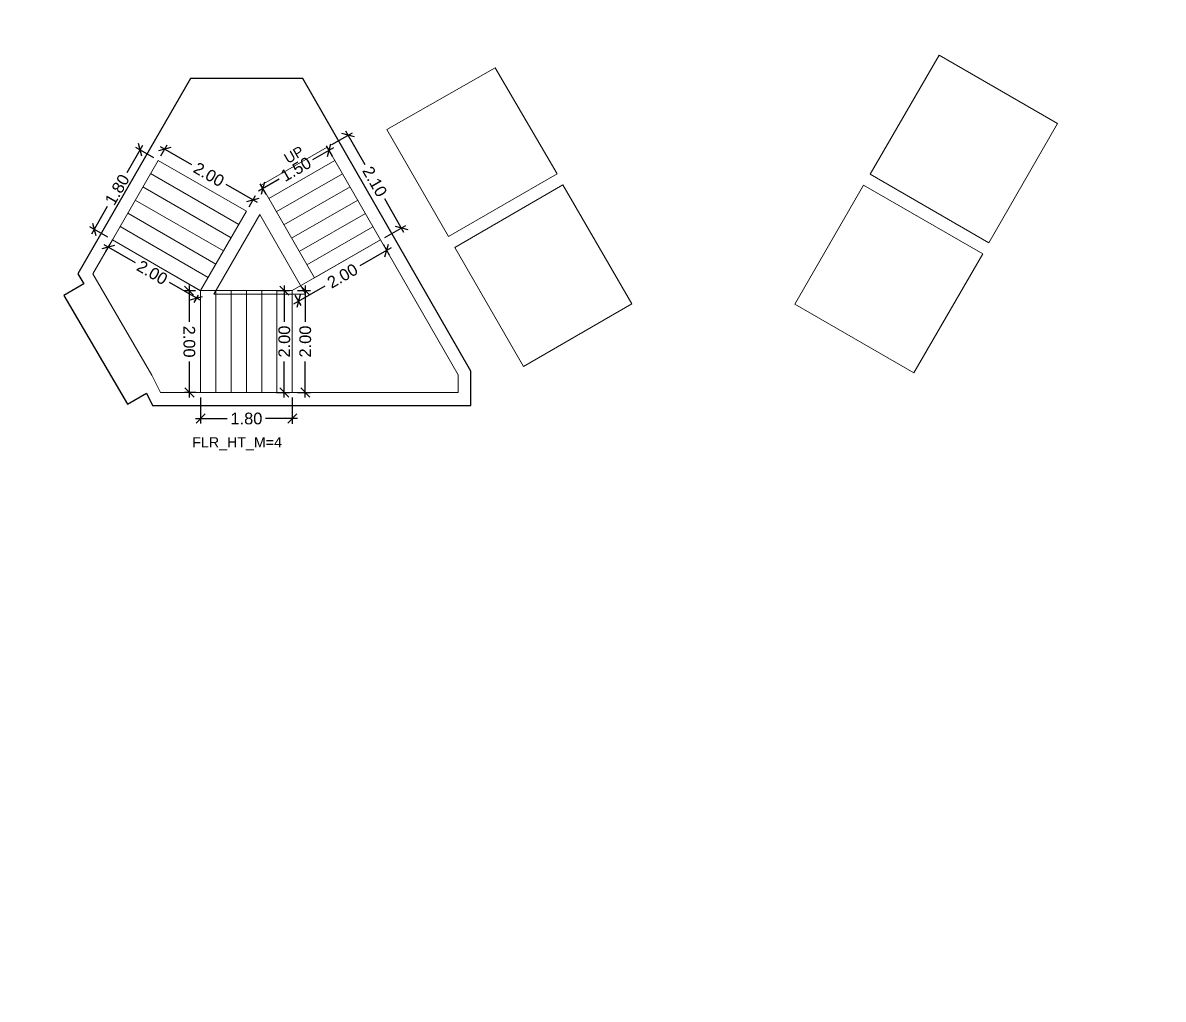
# Model space of a CAD drawing. Header units: metres. Extents: x 256329 to 886268, y -249371 to 355.
# Drawn here: x 282607.69 to 282630.09, y -691.63 to -672.46 of the extents above; entities that cross this region are included whole.
import ezdxf

# ---------------------------------------------------------------- set-up
doc = ezdxf.new("R2010")
doc.units = ezdxf.units.M
doc.header["$MEASUREMENT"] = 0
doc.header["$PDMODE"] = 35
doc.linetypes.add('CONTINOUS', pattern=[0])
doc.layers.get('0').update_dxf_attribs({"lineweight": 18})
doc.layers.get('Defpoints').update_dxf_attribs({"lineweight": 20})
doc.layers.add('A_TEXT', color=4, linetype='Continuous', lineweight=0, transparency=0.3)
for name, color, linetype, lineweight in [('BLK_1_FLR_3_LIFT_3', 1, 'Continuous', 0), ('BLK_1_FLR_3_LIFT_4', 1, 'Continuous', 0), ('BLK_1_FLR_3_LIFT_5', 1, 'Continuous', 0), ('BLK_1_FLR_3_LIFT_6', 1, 'Continuous', 0), ('BLK_1_FLR_3_STAIR_1_FLIGHT_1', 7, 'Continuous', 0), ('BLK_1_FLR_3_STAIR_1_FLIGHT_2', 7, 'Continuous', 0), ('BLK_1_FLR_3_STAIR_1_FLIGHT_3', 7, 'Continuous', 0), ('BLK_1_FLR_3_STAIR_1_LANDING_1', 7, 'Continuous', 0), ('BLK_1_FLR_3_STAIR_1_LANDING_2', 7, 'Continuous', 0)]:
    doc.layers.add(name, color=color, linetype=linetype, lineweight=lineweight)
doc.layers.add('BLK_1_FLR_3_STAIR_1', color=7, linetype='Continuous', plot=False)
doc.styles.add('Arial', font='arial.ttf')
doc.styles.get("Standard").update_dxf_attribs({"font": 'arial.ttf'})
doc.dimstyles.new('METRIC DIM', dxfattribs={"dimtxt": 0.23, "dimasz": 0.18, "dimexe": 0.1, "dimexo": 0.1, "dimgap": 0.09, "dimtad": 0, "dimzin": 0, "dimdsep": 46, "dimtxsty": 'Standard', "dimblk": 'OBLIQUE', "dimcen": 0, "dimdle": 0.1, "dimclrd": 147, "dimclre": 147, "dimclrt": 7, "dimadec": 0, "dimazin": 0, "dimtfac": 1, "dimtofl": 0, "dimtmove": 0, "dimatfit": 2, "dimfxl": 0.125, "dimtolj": 1, "dimtzin": 0, "dimarcsym": 0})

# ---------------------------------------------------------------- blocks, each defined once
blk = doc.blocks.new('_Oblique')
at = {"color": 0, "linetype": 'ByBlock', "lineweight": -2}
blk.add_line((-0.5, -0.5), (0.5, 0.5), dxfattribs=at)
blk = doc.blocks.new('*D745')
at = {"layer": 'BLK_1_FLR_3_STAIR_1_FLIGHT_1', "color": 147, "lineweight": -2, "transparency": 16777216}
for p, q in [((282613.759286, -674.849634), (282614.168409, -674.614541)), ((282614.031882, -674.577659), (282614.410392, -675.236366)), ((282615.177805, -676.571865), (282614.799295, -675.913158)), ((282614.805564, -676.670431), (282615.214687, -676.435338))]:
    blk.add_line(p, q, dxfattribs=at)
at = {"layer": 'Defpoints', "color": 0, "linetype": 'CONTINOUS', "transparency": 16777216}
for p in [(282613.672581, -674.899457, 0.042641), (282615.127983, -676.485161), (282614.718859, -676.720254, 0.042641)]:
    blk.add_point(p, dxfattribs=at)
at = {"layer": 'BLK_1_FLR_3_STAIR_1_FLIGHT_1', "color": 147, "linetype": 'CONTINOUS', "lineweight": -2, "transparency": 16777216, "xscale": 0.18, "yscale": 0.18, "zscale": 0.18}
for p, rotation in [((282614.081705, -674.664363), 119.882813), ((282615.127983, -676.485161), 299.882813)]:
    blk.add_blockref('_Oblique', p, dxfattribs=dict(at, rotation=rotation))
at = {"layer": 'BLK_1_FLR_3_STAIR_1_FLIGHT_1', "color": 7, "linetype": 'CONTINOUS', "transparency": 16777216, "insert": (282614.604844, -675.574762), "char_height": 0.23, "attachment_point": 5, "rotation": 299.8828126}
blk.add_mtext('\\A1;2.10', dxfattribs=at)
blk = doc.blocks.new('*D746')
at = {"layer": 'BLK_1_FLR_3_STAIR_1_FLIGHT_2', "color": 147, "lineweight": -2, "transparency": 16777216}
for p, q in [((282611.184731, -679.816709), (282611.184547, -680.32868)), ((282612.984731, -679.817356), (282612.984547, -680.329327)), ((282611.084583, -680.228644), (282611.707083, -680.228868)), ((282613.084583, -680.229363), (282612.462083, -680.22914))]:
    blk.add_line(p, q, dxfattribs=at)
at = {"layer": 'Defpoints', "color": 0, "linetype": 'CONTINOUS', "transparency": 16777216}
for p in [(282611.184767, -679.716709, 0.042641), (282612.984767, -679.717356, 0.042641), (282612.984583, -680.229327)]:
    blk.add_point(p, dxfattribs=at)
at = {"layer": 'BLK_1_FLR_3_STAIR_1_FLIGHT_2', "color": 147, "linetype": 'CONTINOUS', "lineweight": -2, "transparency": 16777216, "xscale": 0.18, "yscale": 0.18, "zscale": 0.18}
for p, rotation in [((282611.184583, -680.22868), 179.979403), ((282612.984583, -680.229327), 359.979403)]:
    blk.add_blockref('_Oblique', p, dxfattribs=dict(at, rotation=rotation))
at = {"layer": 'BLK_1_FLR_3_STAIR_1_FLIGHT_2', "color": 7, "linetype": 'CONTINOUS', "transparency": 16777216, "insert": (282612.084583, -680.229004), "char_height": 0.23, "attachment_point": 5, "rotation": 359.9794033}
blk.add_mtext('\\A1;1.80', dxfattribs=at)
blk = doc.blocks.new('*D747')
at = {"layer": 'BLK_1_FLR_3_STAIR_1_FLIGHT_3', "color": 147, "lineweight": -2, "transparency": 16777216}
for p, q in [((282610.393244, -674.887384), (282611.00917, -675.241528)), ((282610.402644, -675.071656), (282610.529782, -674.850538)), ((282612.301786, -675.984754), (282611.68586, -675.63061)), ((282612.137803, -676.069334), (282612.26494, -675.848217))]:
    blk.add_line(p, q, dxfattribs=at)
at = {"layer": 'Defpoints', "color": 0, "linetype": 'CONTINOUS', "transparency": 16777216}
for p in [(282610.352798, -675.158348, 0.042641), (282612.215095, -675.934908), (282612.087957, -676.156026, 0.042641)]:
    blk.add_point(p, dxfattribs=at)
at = {"layer": 'BLK_1_FLR_3_STAIR_1_FLIGHT_3', "color": 147, "linetype": 'CONTINOUS', "lineweight": -2, "transparency": 16777216, "xscale": 0.18, "yscale": 0.18, "zscale": 0.18}
for p, rotation in [((282610.479936, -674.93723), 150.102044), ((282612.215095, -675.934908), 330.102044)]:
    blk.add_blockref('_Oblique', p, dxfattribs=dict(at, rotation=rotation))
at = {"layer": 'BLK_1_FLR_3_STAIR_1_FLIGHT_3', "color": 7, "linetype": 'CONTINOUS', "transparency": 16777216, "insert": (282611.347515, -675.436069), "char_height": 0.23, "attachment_point": 5, "rotation": 330.1020442}
blk.add_mtext('\\A1;2.00', dxfattribs=at)
blk = doc.blocks.new('*D748')
at = {"layer": 'BLK_1_FLR_3_STAIR_1_FLIGHT_1', "color": 147, "lineweight": -2, "transparency": 16777216}
for p, q in [((282613.772227, -675.072866), (282613.656888, -674.872147)), ((282613.793416, -674.909029), (282613.383736, -675.144441)), ((282612.319437, -675.756016), (282612.729116, -675.520603)), ((282612.471657, -675.820207), (282612.356319, -675.619488))]:
    blk.add_line(p, q, dxfattribs=at)
at = {"layer": 'Defpoints', "color": 0, "linetype": 'CONTINOUS', "transparency": 16777216}
for p in [(282613.706711, -674.958852), (282613.822049, -675.15957, 0.042641), (282612.52148, -675.906912, 0.042641)]:
    blk.add_point(p, dxfattribs=at)
at = {"layer": 'BLK_1_FLR_3_STAIR_1_FLIGHT_1', "color": 147, "linetype": 'CONTINOUS', "lineweight": -2, "transparency": 16777216, "xscale": 0.18, "yscale": 0.18, "zscale": 0.18}
for p, rotation in [((282613.706711, -674.958852), 29.88281300000001), ((282612.406142, -675.706193), 209.882813)]:
    blk.add_blockref('_Oblique', p, dxfattribs=dict(at, rotation=rotation))
at = {"layer": 'BLK_1_FLR_3_STAIR_1_FLIGHT_1', "color": 7, "linetype": 'CONTINOUS', "transparency": 16777216, "insert": (282613.056426, -675.332522), "char_height": 0.23, "attachment_point": 5, "rotation": 29.8828126}
blk.add_mtext('\\A1;1.50', dxfattribs=at)
blk = doc.blocks.new('*D749')
at = {"layer": 'BLK_1_FLR_3_STAIR_1_LANDING_2', "color": 147, "lineweight": -2, "transparency": 16777216}
for p, q in [((282611.084768, -677.717157), (282610.857488, -677.718174)), ((282610.95704, -677.617727), (282610.960217, -678.327543)), ((282610.966889, -679.817924), (282610.963711, -679.108108)), ((282611.093721, -679.717356), (282610.866442, -679.718373))]:
    blk.add_line(p, q, dxfattribs=at)
at = {"layer": 'Defpoints', "color": 0, "linetype": 'CONTINOUS', "transparency": 16777216}
for p in [(282611.184767, -677.716709, 0.042641), (282610.966441, -679.717925), (282611.19372, -679.716908, 0.042641)]:
    blk.add_point(p, dxfattribs=at)
at = {"layer": 'BLK_1_FLR_3_STAIR_1_LANDING_2', "color": 147, "linetype": 'CONTINOUS', "lineweight": -2, "transparency": 16777216, "xscale": 0.18, "yscale": 0.18, "zscale": 0.18}
for p, rotation in [((282610.957487, -677.717726), 90.256477), ((282610.966441, -679.717925), 270.256477)]:
    blk.add_blockref('_Oblique', p, dxfattribs=dict(at, rotation=rotation))
at = {"layer": 'BLK_1_FLR_3_STAIR_1_LANDING_2', "color": 7, "linetype": 'CONTINOUS', "transparency": 16777216, "insert": (282610.961964, -678.717826), "char_height": 0.23, "attachment_point": 5, "rotation": 270.2564771}
blk.add_mtext('\\A1;2.00', dxfattribs=at)
blk = doc.blocks.new('*D750')
at = {"layer": 'BLK_1_FLR_3_STAIR_1_LANDING_2', "color": 147, "lineweight": -2, "transparency": 16777216}
for p, q in [((282609.282835, -676.812322), (282609.897249, -677.166899)), ((282609.403109, -676.803976), (282609.319464, -676.948917)), ((282611.187733, -677.911634), (282610.573319, -677.557057)), ((282611.134783, -677.803321), (282611.051138, -677.948263))]:
    blk.add_line(p, q, dxfattribs=at)
at = {"layer": 'Defpoints', "color": 0, "linetype": 'CONTINOUS', "transparency": 16777216}
for p in [(282609.369447, -676.862305), (282609.453093, -676.717364, 0.042641), (282611.184767, -677.716709, 0.042641)]:
    blk.add_point(p, dxfattribs=at)
at = {"layer": 'BLK_1_FLR_3_STAIR_1_LANDING_2', "color": 147, "linetype": 'CONTINOUS', "lineweight": -2, "transparency": 16777216, "xscale": 0.18, "yscale": 0.18, "zscale": 0.18}
for p, rotation in [((282609.369447, -676.862305), 150.01084), ((282611.101121, -677.861651), 330.01084)]:
    blk.add_blockref('_Oblique', p, dxfattribs=dict(at, rotation=rotation))
at = {"layer": 'BLK_1_FLR_3_STAIR_1_LANDING_2', "color": 7, "linetype": 'CONTINOUS', "transparency": 16777216, "insert": (282610.235284, -677.361978), "char_height": 0.23, "attachment_point": 5, "rotation": 330.0108404}
blk.add_mtext('\\A1;2.00', dxfattribs=at)
blk = doc.blocks.new('*D751')
at = {"layer": 'BLK_1_FLR_3_STAIR_1_LANDING_1', "color": 147, "lineweight": -2, "transparency": 16777216}
for p, q in [((282614.925158, -676.878557), (282614.309804, -677.232156)), ((282614.768682, -676.806958), (282614.888277, -677.015084)), ((282613.017657, -677.974658), (282613.633011, -677.621059)), ((282613.034589, -677.803414), (282613.154184, -678.011539))]:
    blk.add_line(p, q, dxfattribs=at)
at = {"layer": 'Defpoints', "color": 0, "linetype": 'CONTINOUS', "transparency": 16777216}
for p in [(282614.718859, -676.720254, 0.042641), (282614.838454, -676.928379), (282612.984767, -677.716709, 0.042641)]:
    blk.add_point(p, dxfattribs=at)
at = {"layer": 'BLK_1_FLR_3_STAIR_1_LANDING_1', "color": 147, "linetype": 'CONTINOUS', "lineweight": -2, "transparency": 16777216, "xscale": 0.18, "yscale": 0.18, "zscale": 0.18}
for p, rotation in [((282614.838454, -676.928379), 29.88281300000001), ((282613.104361, -677.924835), 209.882813)]:
    blk.add_blockref('_Oblique', p, dxfattribs=dict(at, rotation=rotation))
at = {"layer": 'BLK_1_FLR_3_STAIR_1_LANDING_1', "color": 7, "linetype": 'CONTINOUS', "transparency": 16777216, "insert": (282613.971408, -677.426607), "char_height": 0.23, "attachment_point": 5, "rotation": 29.8828126}
blk.add_mtext('\\A1;2.00', dxfattribs=at)
blk = doc.blocks.new('*D752')
at = {"layer": 'BLK_1_FLR_3_STAIR_1_LANDING_1', "color": 147, "lineweight": -2, "transparency": 16777216}
for p, q in [((282613.084767, -677.716709), (282613.340417, -677.716709)), ((282613.240417, -677.616709), (282613.240417, -678.326423)), ((282613.240417, -679.816709), (282613.240417, -679.106995)), ((282613.084767, -679.716709), (282613.340417, -679.716709))]:
    blk.add_line(p, q, dxfattribs=at)
at = {"layer": 'Defpoints', "color": 0, "linetype": 'CONTINOUS', "transparency": 16777216}
for p in [(282612.984767, -677.716709, 0.042641), (282612.984767, -679.716709, 0.042641), (282613.240417, -679.716709)]:
    blk.add_point(p, dxfattribs=at)
at = {"layer": 'BLK_1_FLR_3_STAIR_1_LANDING_1', "color": 147, "linetype": 'CONTINOUS', "lineweight": -2, "transparency": 16777216, "xscale": 0.18, "yscale": 0.18, "zscale": 0.18}
for p, rotation in [((282613.240417, -677.716709), 90), ((282613.240417, -679.716709), 270)]:
    blk.add_blockref('_Oblique', p, dxfattribs=dict(at, rotation=rotation))
at = {"layer": 'BLK_1_FLR_3_STAIR_1_LANDING_1', "color": 7, "linetype": 'CONTINOUS', "transparency": 16777216, "insert": (282613.240417, -678.716709), "char_height": 0.23, "attachment_point": 5, "rotation": 90}
blk.add_mtext('\\A1;2.00', dxfattribs=at)
blk = doc.blocks.new('*D753')
at = {"layer": 'BLK_1_FLR_3_STAIR_1_FLIGHT_3', "color": 147, "lineweight": -2, "transparency": 16777216}
for p, q in [((282610.046852, -674.866329), (282609.735704, -675.405489)), ((282610.266186, -675.108364), (282609.910257, -674.902958)), ((282609.04718, -676.598569), (282609.358328, -676.05941)), ((282609.366481, -676.66738), (282609.010552, -676.461974))]:
    blk.add_line(p, q, dxfattribs=at)
at = {"layer": 'Defpoints', "color": 0, "linetype": 'CONTINOUS', "transparency": 16777216}
for p in [(282610.352798, -675.158348, 0.042641), (282609.097164, -676.511957), (282609.453093, -676.717364, 0.042641)]:
    blk.add_point(p, dxfattribs=at)
at = {"layer": 'BLK_1_FLR_3_STAIR_1_FLIGHT_3', "color": 147, "linetype": 'CONTINOUS', "lineweight": -2, "transparency": 16777216, "xscale": 0.18, "yscale": 0.18, "zscale": 0.18}
for p, rotation in [((282609.996869, -674.952941), 60.01084000000001), ((282609.097164, -676.511957), 240.01084)]:
    blk.add_blockref('_Oblique', p, dxfattribs=dict(at, rotation=rotation))
at = {"layer": 'BLK_1_FLR_3_STAIR_1_FLIGHT_3', "color": 7, "linetype": 'CONTINOUS', "transparency": 16777216, "insert": (282609.547016, -675.732449), "char_height": 0.23, "attachment_point": 5, "rotation": 60.0108404}
blk.add_mtext('\\A1;1.80', dxfattribs=at)
blk = doc.blocks.new('*D796')
at = {"layer": 'BLK_1_FLR_3_STAIR_1_FLIGHT_2', "color": 147, "lineweight": -2, "transparency": 16777216}
for p, q in [((282612.673163, -677.716709), (282612.928814, -677.716709)), ((282612.828814, -677.616709), (282612.828814, -678.326423)), ((282612.828814, -679.816709), (282612.828814, -679.106995)), ((282612.673163, -679.716709), (282612.928814, -679.716709))]:
    blk.add_line(p, q, dxfattribs=at)
at = {"layer": 'Defpoints', "color": 0, "linetype": 'CONTINOUS', "transparency": 16777216}
for p in [(282612.573163, -677.716709, 0.042641), (282612.573163, -679.716709, 0.042641), (282612.828814, -679.716709)]:
    blk.add_point(p, dxfattribs=at)
at = {"layer": 'BLK_1_FLR_3_STAIR_1_FLIGHT_2', "color": 147, "linetype": 'CONTINOUS', "lineweight": -2, "transparency": 16777216, "xscale": 0.18, "yscale": 0.18, "zscale": 0.18}
for p, rotation in [((282612.828814, -677.716709), 90), ((282612.828814, -679.716709), 270)]:
    blk.add_blockref('_Oblique', p, dxfattribs=dict(at, rotation=rotation))
at = {"layer": 'BLK_1_FLR_3_STAIR_1_FLIGHT_2', "color": 7, "linetype": 'CONTINOUS', "transparency": 16777216, "insert": (282612.828814, -678.716709), "char_height": 0.23, "attachment_point": 5, "rotation": 90}
blk.add_mtext('\\A1;2.00', dxfattribs=at)

msp = doc.modelspace()

# ---------------------------------------------------------------- linework, layer by layer
at = {"color": 5, "linetype": 'CONTINOUS'}
for points in [[(282611.442171, -677.785009), (282612.345362, -676.224325)], [(282613.242171, -677.785009), (282612.345362, -676.224325)], [(282611.442171, -677.785009), (282613.242171, -677.785009)]]:
    msp.add_lwpolyline(points, close=True, dxfattribs=at)
at = {"layer": 'BLK_1_FLR_3_LIFT_3', "color": 1, "linetype": 'ByBlock', "lineweight": 9, "elevation": 0.159638}
msp.add_lwpolyline([(282616.968994, -673.340624), (282614.841901, -674.554059), (282616.051286, -676.650877), (282618.184265, -675.419272)], close=True, dxfattribs=at)
at = {"layer": 'BLK_1_FLR_3_LIFT_4', "color": 1, "linetype": 'ByBlock', "lineweight": 9, "elevation": 0.042641}
msp.add_lwpolyline([(282619.649254, -677.978236), (282618.297293, -675.641101), (282616.17598, -676.866879), (282617.527941, -679.204014)], close=True, dxfattribs=at)
at = {"layer": 'BLK_1_FLR_3_LIFT_5', "color": 1, "linetype": 'ByBlock', "lineweight": 9, "elevation": 0.042641}
msp.add_lwpolyline([(282626.541339, -676.994206), (282624.203004, -675.644321), (282622.853119, -677.982656), (282625.191454, -679.332541)], close=True, dxfattribs=at)
at = {"layer": 'BLK_1_FLR_3_LIFT_6', "color": 2, "linetype": 'ByBlock', "lineweight": 9, "elevation": 0.124096}
msp.add_lwpolyline([(282625.684897, -673.093525), (282628.011101, -674.436407), (282626.661216, -676.774742), (282624.332452, -675.430382)], close=True, dxfattribs=at)
at = {"layer": 'BLK_1_FLR_3_STAIR_1', "color": 7, "linetype": 'CONTINOUS'}
msp.add_lwpolyline([(282613.190298, -673.551718), (282610.987505, -673.551718), (282608.775943, -677.383931), (282608.889074, -677.579731), (282608.500549, -677.809492), (282609.74624, -679.947673), (282610.122114, -679.731282), (282610.241848, -679.969989), (282616.49359, -679.971553), (282616.493758, -679.300601)], close=True, dxfattribs=at)
at = {"layer": 'BLK_1_FLR_3_STAIR_1_FLIGHT_1', "color": 3, "linetype": 'CONTINOUS'}
for p, q in [((282612.372012, -675.646798), (282613.672581, -674.899457)), ((282612.52148, -675.906912), (282613.822049, -675.15957)), ((282612.670948, -676.167026), (282613.971518, -675.419684)), ((282612.820417, -676.42714), (282614.120986, -675.679798)), ((282612.969885, -676.687254), (282614.270454, -675.939912)), ((282613.119353, -676.947367), (282614.419923, -676.200026)), ((282613.268822, -677.207481), (282614.569391, -676.46014)), ((282613.41829, -677.467595), (282614.718859, -676.720254))]:
    msp.add_line(p, q, dxfattribs=at)
at = {"layer": 'BLK_1_FLR_3_STAIR_1_FLIGHT_1', "color": 7, "linetype": 'CONTINOUS'}
msp.add_lwpolyline([(282612.372012, -675.646798), (282613.672581, -674.899457), (282614.718859, -676.720254), (282613.41829, -677.467595)], close=True, dxfattribs=at)
at = {"layer": 'BLK_1_FLR_3_STAIR_1_FLIGHT_2', "color": 3, "linetype": 'CONTINOUS'}
for p, q in [((282611.184767, -677.716709), (282611.184767, -679.716709)), ((282611.484767, -677.716709), (282611.484767, -679.716709)), ((282611.784767, -677.716709), (282611.784767, -679.716709)), ((282612.084767, -677.716709), (282612.084767, -679.716709)), ((282612.384767, -677.716709), (282612.384767, -679.716709)), ((282612.684767, -677.716709), (282612.684767, -679.716709)), ((282612.984767, -677.716709), (282612.984767, -679.716709))]:
    msp.add_line(p, q, dxfattribs=at)
at = {"layer": 'BLK_1_FLR_3_STAIR_1_FLIGHT_2', "color": 7, "linetype": 'CONTINOUS'}
msp.add_lwpolyline([(282611.184767, -677.716709), (282612.984767, -677.716709), (282612.984767, -679.716709), (282611.184767, -679.716709)], close=True, dxfattribs=at)
at = {"layer": 'BLK_1_FLR_3_STAIR_1_FLIGHT_3', "color": 3, "linetype": 'CONTINOUS'}
for p, q in [((282612.087957, -676.156026), (282610.352798, -675.158348)), ((282611.934521, -676.417529), (282610.202847, -675.418184)), ((282611.78457, -676.677365), (282610.052896, -675.67802)), ((282611.634619, -676.937201), (282609.902946, -675.937856)), ((282611.484668, -677.197037), (282609.752995, -676.197692)), ((282611.334718, -677.456873), (282609.603044, -676.457528)), ((282611.184767, -677.716709), (282609.453093, -676.717364))]:
    msp.add_line(p, q, dxfattribs=at)
at = {"layer": 'BLK_1_FLR_3_STAIR_1_FLIGHT_3', "ltscale": 0.05}
msp.add_lwpolyline([(282612.087957, -676.156026), (282611.184767, -677.716709), (282609.453093, -676.717364), (282610.352798, -675.158348), (282612.087957, -676.156026)], dxfattribs=at)
at = {"layer": 'BLK_1_FLR_3_STAIR_1_LANDING_1', "color": 7, "linetype": 'CONTINOUS'}
msp.add_lwpolyline([(282612.984767, -677.716709), (282614.718859, -676.720254), (282616.240422, -679.36817), (282616.240335, -679.71817), (282612.984767, -679.716709), (282612.984767, -677.716709)], dxfattribs=at)
at = {"layer": 'BLK_1_FLR_3_STAIR_1_LANDING_2', "color": 7, "linetype": 'CONTINOUS'}
msp.add_lwpolyline([(282611.184767, -677.716709), (282611.184767, -679.716709), (282610.398204, -679.716709), (282610.22825, -679.377881), (282610.22825, -679.377881), (282609.233869, -677.670129), (282609.233869, -677.670129), (282609.068462, -677.383855), (282609.453093, -676.717364), (282611.183553, -677.718806)], dxfattribs=at)

# ---------------------------------------------------------------- texts
at = {"layer": 'A_TEXT', "lineweight": 0, "insert": (282613.94831, -674.628397), "char_height": 0.2, "width": 2.485498, "attachment_point": 9, "rotation": 30.0054902, "style": 'Arial'}
msp.add_mtext('\\pxi2.2673,qc;UP', dxfattribs=at)
at = {"layer": 'BLK_1_FLR_3_STAIR_1', "color": 7, "linetype": 'CONTINOUS', "insert": (282611.02023, -680.594469, -0.042641), "char_height": 0.2, "attachment_point": 1}
msp.add_mtext_dynamic_manual_height_columns('FLR_HT_M=4', width=2.272281, gutter_width=0.405, heights=[0.300679], dxfattribs=at)

# ---------------------------------------------------------------- dimensions: what is measured, and where the dimension line sits
at = {"layer": 'BLK_1_FLR_3_STAIR_1_FLIGHT_1', "color": 1, "linetype": 'CONTINOUS'}
dim = msp.add_aligned_dim(p1=(282613.672581, -674.899457), p2=(282614.718859, -676.720254), distance=0.471859, dimstyle='METRIC DIM', override={"dimfxl": 0.18}, dxfattribs=at)
dim.commit()
dim.dimension.update_dxf_attribs({"geometry": '*D745', "text_midpoint": (282614.604844, -675.574762, -0.042641)})
at = {"layer": 'BLK_1_FLR_3_STAIR_1_FLIGHT_1', "color": 2, "linetype": 'CONTINOUS'}
dim = msp.add_aligned_dim(p1=(282612.52148, -675.906912), p2=(282613.822049, -675.15957), distance=0.231496, dimstyle='METRIC DIM', override={"dimfxl": 0.18}, dxfattribs=at)
dim.commit()
dim.dimension.update_dxf_attribs({"geometry": '*D748', "text_midpoint": (282613.056426, -675.332522, -0.042641)})
at = {"layer": 'BLK_1_FLR_3_STAIR_1_FLIGHT_2', "color": 2, "linetype": 'CONTINOUS'}
dim = msp.add_aligned_dim(p1=(282612.573163, -677.716709), p2=(282612.573163, -679.716709), distance=0.255651, dimstyle='METRIC DIM', override={"dimfxl": 0.18}, dxfattribs=at)
dim.commit()
dim.dimension.update_dxf_attribs({"geometry": '*D796', "text_midpoint": (282612.828814, -678.716709, -0.042641)})
at = {"layer": 'BLK_1_FLR_3_STAIR_1_FLIGHT_2', "color": 1, "linetype": 'CONTINOUS'}
dim = msp.add_aligned_dim(p1=(282611.184767, -679.716709), p2=(282612.984767, -679.717356), distance=-0.511971, dimstyle='METRIC DIM', override={"dimfxl": 0.18}, dxfattribs=at)
dim.commit()
dim.dimension.update_dxf_attribs({"geometry": '*D746', "text_midpoint": (282612.084583, -680.229004, -0.042641)})
at = {"layer": 'BLK_1_FLR_3_STAIR_1_FLIGHT_3', "color": 1, "linetype": 'CONTINOUS'}
dim = msp.add_aligned_dim(p1=(282610.352798, -675.158348), p2=(282609.453093, -676.717364), distance=-0.410947, dimstyle='METRIC DIM', override={"dimfxl": 0.18}, dxfattribs=at)
dim.commit()
dim.dimension.update_dxf_attribs({"geometry": '*D753', "text_midpoint": (282609.547016, -675.732449, -0.042641)})
at = {"layer": 'BLK_1_FLR_3_STAIR_1_FLIGHT_3', "color": 2, "linetype": 'CONTINOUS'}
dim = msp.add_aligned_dim(p1=(282610.352798, -675.158348), p2=(282612.087957, -676.156026), distance=0.255063, dimstyle='METRIC DIM', override={"dimfxl": 0.18}, dxfattribs=at)
dim.commit()
dim.dimension.update_dxf_attribs({"geometry": '*D747', "text_midpoint": (282611.347515, -675.436069, -0.042641)})
at = {"layer": 'BLK_1_FLR_3_STAIR_1_LANDING_1', "color": 1, "linetype": 'CONTINOUS'}
dim = msp.add_aligned_dim(p1=(282612.984767, -677.716709), p2=(282614.718859, -676.720254), distance=-0.24004, dimstyle='METRIC DIM', override={"dimfxl": 0.18}, dxfattribs=at)
dim.commit()
dim.dimension.update_dxf_attribs({"geometry": '*D751', "text_midpoint": (282613.971408, -677.426607, -0.042641)})
at = {"layer": 'BLK_1_FLR_3_STAIR_1_LANDING_1', "color": 2, "linetype": 'CONTINOUS'}
dim = msp.add_aligned_dim(p1=(282612.984767, -677.716709), p2=(282612.984767, -679.716709), distance=0.25565, dimstyle='METRIC DIM', override={"dimfxl": 0.18}, dxfattribs=at)
dim.commit()
dim.dimension.update_dxf_attribs({"geometry": '*D752', "text_midpoint": (282613.240417, -678.716709, -0.042641)})
at = {"layer": 'BLK_1_FLR_3_STAIR_1_LANDING_2', "color": 1, "linetype": 'CONTINOUS'}
dim = msp.add_aligned_dim(p1=(282611.184767, -677.716709), p2=(282609.453093, -676.717364), distance=0.167346, dimstyle='METRIC DIM', override={"dimfxl": 0.18}, dxfattribs=at)
dim.commit()
dim.dimension.update_dxf_attribs({"geometry": '*D750', "text_midpoint": (282610.235284, -677.361978, -0.042641)})
at = {"layer": 'BLK_1_FLR_3_STAIR_1_LANDING_2', "color": 2, "linetype": 'CONTINOUS'}
dim = msp.add_aligned_dim(p1=(282611.184767, -677.716709), p2=(282611.19372, -679.716908), distance=-0.227281, dimstyle='METRIC DIM', override={"dimfxl": 0.18}, dxfattribs=at)
dim.commit()
dim.dimension.update_dxf_attribs({"geometry": '*D749', "text_midpoint": (282610.961964, -678.717826, -0.042641)})

doc.saveas('drawing.dxf')
